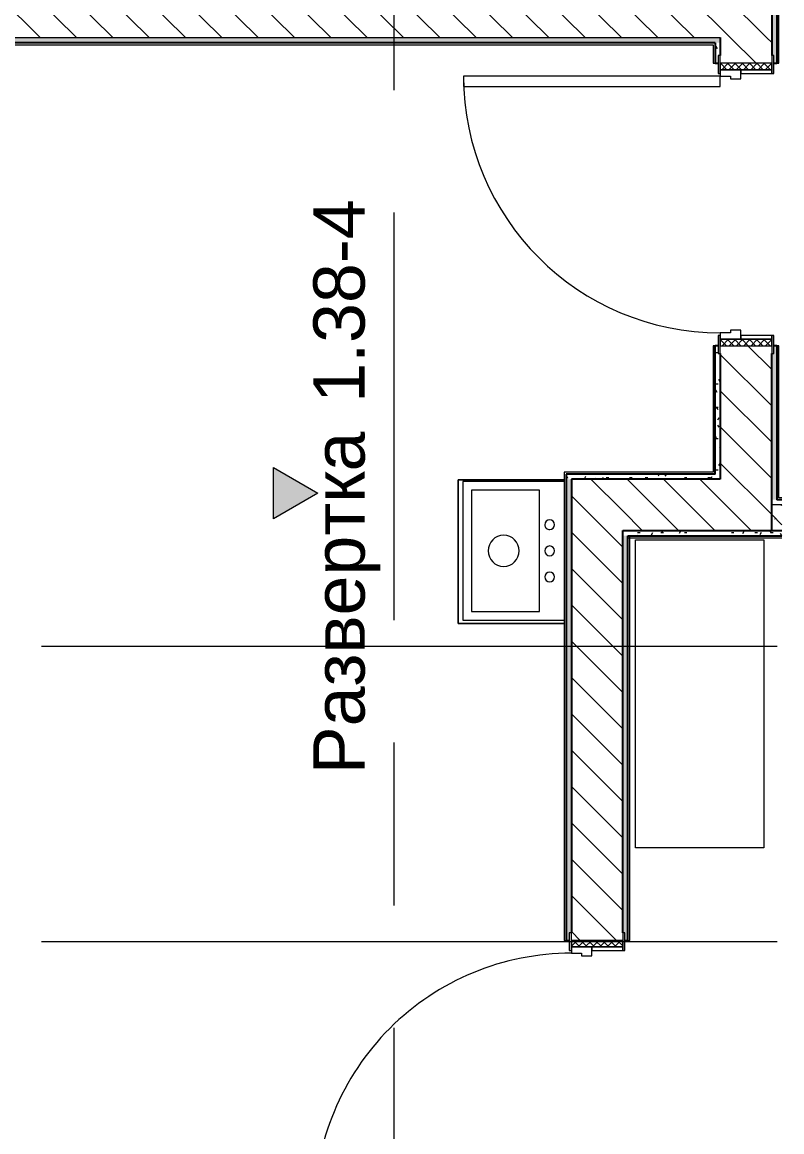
# Model space of a CAD drawing. Header units: millimetres. Extents: x 39286 to 136192, y -1987 to 27400.
# Drawn here: x 55212 to 58169, y 16258 to 20580 of the extents above; entities that cross this region are included whole.
import ezdxf

# ---------------------------------------------------------------- set-up
doc = ezdxf.new("R2010")
doc.units = ezdxf.units.MM
doc.linetypes.add('Осевая', pattern=[3175, 635, -476.25, 1587.5, -476.25])
for name, color, linetype, lineweight in [('A-DOOR', 7, 'Continuous', 9), ('A-DOOR-1', 7, 'Continuous', 13), ('A-DOOR-FRAM', 7, 'Continuous', 13), ('A-DOOR-FRAM-1', 7, 'Continuous', 9), ('A-WALL', 7, 'Continuous', 9), ('G-ANNO-SYMB', 7, 'Continuous', 9), ('I-WALL', 7, 'Continuous', 9), ('P-SANR-FIXT', 7, 'Continuous', 9), ('Оси', 7, 'Continuous', 9), ('Оси-2', 7, 'Осевая', 9)]:
    doc.layers.add(name, color=color, linetype=linetype, lineweight=lineweight)
for name, color, linetype, lineweight, true_color in [('A-WALL-1', 7, 'Continuous', 25, 0x3c3c3c), ('A-WALL-FNSH-2', 7, 'Continuous', 13, 0x3c3c3c), ('I-FURN-1', 7, 'Continuous', 9, 0xf0f0f0)]:
    doc.layers.add(name, color=color, linetype=linetype, lineweight=lineweight, true_color=true_color)
doc.styles.add('Arial_1', font='arial.ttf', dxfattribs={"height": 200})
pattern_1 = [(135, (1751.41, 164.685), (-14.14214, -14.14214), []), (225, (1751.41, 164.685), (14.14214, -14.14214), [])]
pattern_2 = [(45, (-371.384, 164.685), (-14.1421, 14.1421), []), (135, (-371.384, 164.685), (-14.1421, -14.1421), [])]
pattern_3 = [(135, (0, 0), (-70.71068, -70.71068), [])]
pattern_4 = [(0, (0, 0), (121.92, 30.48), [10.058, -81.382, 10.058, -81.382, -487.68]), (0, (0, 0), (121.92, 30.48), [-182.88, 10.058, -172.822, 10.058, -81.382, -213.36]), (0, (0, 0), (121.92, 30.48), [-457.2, 10.058, -50.902, 10.058, -142.342]), (120, (45.72, 15.24), (-87.356454, 90.345817), [10.058, -81.382, 10.058, -81.382, -487.68]), (120, (45.72, 15.24), (-87.356454, 90.345817), [-182.88, 10.058, -172.822, 10.058, -81.382, -213.36]), (120, (45.72, 15.24), (-87.356454, 90.345817), [-457.2, 10.058, -50.902, 10.058, -142.342]), (240, (60.96, 76.2), (-34.563546, -120.825817), [10.058, -81.382, 10.058, -81.382, -487.68]), (240, (60.96, 76.2), (-34.563546, -120.825817), [-182.88, 10.058, -172.822, 10.058, -81.382, -213.36]), (240, (60.96, 76.2), (-34.563546, -120.825817), [-457.2, 10.058, -50.902, 10.058, -142.342])]

# ---------------------------------------------------------------- blocks, each defined once
blk = doc.blocks.new('110_Дверь_СКБ_1Ст_Внутренняя1 - Д-12 1100x2100h_дверь в горячий цех-32113407-План разверток пом_ 1_38_ Этаж 1')
at = {"layer": 'A-DOOR'}
h = blk.add_hatch(dxfattribs=at)
h.set_pattern_fill('FP_6', color=256, style=0, pattern_type=2)
h.set_pattern_definition(pattern_1)
h.paths.add_polyline_path([(537.5, -100), (562.5, -100), (562.5, 100), (537.5, 100)])
at = {"layer": 'A-DOOR-FRAM-1'}
h = blk.add_hatch(dxfattribs=at)
h.set_pattern_fill('FP_7', color=256, style=0, pattern_type=2)
h.set_pattern_definition(pattern_2)
h.paths.add_polyline_path([(-537.5, -100), (-512.5, -100), (-512.5, 100), (-537.5, 100)])
at = {"layer": 'A-DOOR'}
blk.add_arc((-487.5, 100), 1000, 360, 90, dxfattribs=at)
at = {"layer": 'A-DOOR-1'}
for p, q in [((-487.5, 1100), (-487.5, 100)), ((-447.5, 1100), (-487.5, 1100)), ((-447.5, 100), (-447.5, 1100)), ((-487.5, 100), (-447.5, 100))]:
    blk.add_line(p, q, dxfattribs=at)
at = {"layer": 'A-DOOR-FRAM'}
for p, q in [((-497.5, 108), (-567.5, 108)), ((-567.5, 108), (-567.5, 100)), ((-567.5, 100), (-497.5, 100)), ((-512.5, 100), (-537.5, 100)), ((-537.5, 100), (-537.5, -100)), ((-487.5, 100), (-512.5, 100)), ((-512.5, 100), (-512.5, 20)), ((-512.5, -100), (-512.5, 100)), ((-497.5, 100), (-512.5, 100)), ((-512.5, 100), (-512.5, 99)), ((-512.5, 99), (-497.5, 99)), ((-497.5, 100), (-497.5, 108)), ((-497.5, 99), (-497.5, 100)), ((-487.5, 60), (-487.5, 100)), ((512.5, 100), (512.5, 60)), ((537.5, 100), (512.5, 100)), ((592.5, 108), (522.5, 108)), ((522.5, 108), (522.5, 100)), ((537.5, 100), (522.5, 100)), ((522.5, 100), (522.5, 99)), ((522.5, 100), (592.5, 100)), ((522.5, 99), (537.5, 99)), ((537.5, 20), (537.5, 100)), ((562.5, 100), (537.5, 100)), ((537.5, 100), (537.5, -100)), ((537.5, 99), (537.5, 100)), ((562.5, -100), (562.5, 100)), ((592.5, 100), (592.5, 108)), ((-477.5, 60), (-487.5, 60)), ((-477.5, 20), (-477.5, 60)), ((512.5, 60), (502.5, 60)), ((502.5, 60), (502.5, 20)), ((-512.5, 20), (-477.5, 20)), ((-497.5, 20), (-512.5, 20)), ((-512.5, 20), (-512.5, -100)), ((-497.5, -100), (-497.5, 20)), ((502.5, 20), (537.5, 20)), ((537.5, 20), (522.5, 20)), ((522.5, 20), (522.5, -100)), ((537.5, -100), (537.5, 20)), ((-497.5, -100), (-567.5, -100)), ((-567.5, -100), (-567.5, -108)), ((-567.5, -108), (-497.5, -108)), ((-537.5, -100), (-512.5, -100)), ((-512.5, -100), (-497.5, -100)), ((-497.5, -108), (-497.5, -100)), ((522.5, -100), (537.5, -100)), ((592.5, -100), (522.5, -100)), ((522.5, -100), (522.5, -108)), ((522.5, -108), (592.5, -108)), ((537.5, -100), (562.5, -100)), ((592.5, -108), (592.5, -100))]:
    blk.add_line(p, q, dxfattribs=at)
blk = doc.blocks.new('110_Дверь_СКБ_1Ст_Внутренняя1 - Д-12 EIW 1100x2100h_кладовые _все__ коридор _между помещениями блока столовой__ моечные _все_-32936079-План разверток пом_ 1_38_ Этаж 1')
at = {"layer": 'A-DOOR'}
h = blk.add_hatch(dxfattribs=at)
h.set_pattern_fill('FP_6', color=256, style=0, pattern_type=2)
h.set_pattern_definition(pattern_1)
h.paths.add_polyline_path([(537.5, -100), (562.5, -100), (562.5, 100), (537.5, 100)])
at = {"layer": 'A-DOOR-FRAM-1'}
h = blk.add_hatch(dxfattribs=at)
h.set_pattern_fill('FP_7', color=256, style=0, pattern_type=2)
h.set_pattern_definition(pattern_2)
h.paths.add_polyline_path([(-537.5, -100), (-512.5, -100), (-512.5, 100), (-537.5, 100)])
at = {"layer": 'A-DOOR'}
blk.add_arc((512.5, 100), 1000, 90, 180, dxfattribs=at)
at = {"layer": 'A-DOOR-1'}
for p, q in [((512.5, 1100), (472.5, 1100)), ((472.5, 1100), (472.5, 100)), ((512.5, 100), (512.5, 1100)), ((472.5, 100), (512.5, 100))]:
    blk.add_line(p, q, dxfattribs=at)
at = {"layer": 'A-DOOR-FRAM'}
for p, q in [((-497.5, 108), (-567.5, 108)), ((-567.5, 108), (-567.5, 100)), ((-567.5, 100), (-497.5, 100)), ((-512.5, 100), (-537.5, 100)), ((-537.5, 100), (-537.5, -100)), ((-487.5, 100), (-512.5, 100)), ((-512.5, 100), (-512.5, 20)), ((-512.5, -100), (-512.5, 100)), ((-497.5, 100), (-512.5, 100)), ((-512.5, 100), (-512.5, 99)), ((-512.5, 99), (-497.5, 99)), ((-497.5, 100), (-497.5, 108)), ((-497.5, 99), (-497.5, 100)), ((-487.5, 60), (-487.5, 100)), ((512.5, 100), (512.5, 60)), ((537.5, 100), (512.5, 100)), ((592.5, 108), (522.5, 108)), ((522.5, 108), (522.5, 100)), ((537.5, 100), (522.5, 100)), ((522.5, 100), (522.5, 99)), ((522.5, 100), (592.5, 100)), ((522.5, 99), (537.5, 99)), ((537.5, 20), (537.5, 100)), ((562.5, 100), (537.5, 100)), ((537.5, 100), (537.5, -100)), ((537.5, 99), (537.5, 100)), ((562.5, -100), (562.5, 100)), ((592.5, 100), (592.5, 108)), ((-477.5, 60), (-487.5, 60)), ((-477.5, 20), (-477.5, 60)), ((512.5, 60), (502.5, 60)), ((502.5, 60), (502.5, 20)), ((-512.5, 20), (-477.5, 20)), ((-497.5, 20), (-512.5, 20)), ((-512.5, 20), (-512.5, -100)), ((-497.5, -100), (-497.5, 20)), ((502.5, 20), (537.5, 20)), ((537.5, 20), (522.5, 20)), ((522.5, 20), (522.5, -100)), ((537.5, -100), (537.5, 20)), ((-497.5, -100), (-567.5, -100)), ((-567.5, -100), (-567.5, -108)), ((-567.5, -108), (-497.5, -108)), ((-537.5, -100), (-512.5, -100)), ((-512.5, -100), (-497.5, -100)), ((-497.5, -108), (-497.5, -100)), ((522.5, -100), (537.5, -100)), ((592.5, -100), (522.5, -100)), ((522.5, -100), (522.5, -108)), ((522.5, -108), (592.5, -108)), ((537.5, -100), (562.5, -100)), ((592.5, -108), (592.5, -100))]:
    blk.add_line(p, q, dxfattribs=at)
blk = doc.blocks.new('Мойка кухонная - Мойка Steel Hammer SH R 5151 GLOWE 2-V55-План разверток пом_ 1_38_ Этаж 1')
at = {"layer": 'P-SANR-FIXT'}
for p, q in [((-270, -5.7), (-270, -400)), ((270, -400), (270, -5.7)), ((236.1, -102.3), (-236.6, -102.3)), ((-236.6, -102.3), (-236.6, -366.4)), ((236.1, -366.4), (236.1, -102.3)), ((-236.6, -366.4), (236.1, -366.4)), ((-270, -400), (270, -400))]:
    blk.add_line(p, q, dxfattribs=at)
for centre, radius, start, end in [((-101.6, -61.9), 19, 90, 180), ((-101.6, -61.9), 19, 360, 90), ((0, -61.9), 19, 360, 180), ((101.6, -61.9), 19.1, 360, 180), ((-101.6, -61.9), 19, 180, 270), ((-101.6, -61.9), 19.1, 270, 360), ((0, -61.9), 19, 180, 360), ((101.6, -61.9), 19.1, 180, 360), ((0, -241.3), 60.5, 360, 180), ((0, -241.3), 60.5, 180, 360)]:
    blk.add_arc(centre, radius, start, end, dxfattribs=at)
blk = doc.blocks.new('Стол базовый прямоугольный - 1_221п-25625161-План разверток пом_ 1_38_ Этаж 1')
at = {"layer": 'I-FURN-1'}
for p, q in [((-600, 250), (600, 250)), ((-600, -250), (-600, 250)), ((600, 250), (600, -250)), ((600, -250), (-600, -250))]:
    blk.add_line(p, q, dxfattribs=at)
blk = doc.blocks.new('Фасад - Марка фасада_Указатель-25386507-План разверток пом_ 1_38_ Этаж 1')
at = {"layer": 'G-ANNO-SYMB'}
blk.add_hatch(color=256, dxfattribs=at).paths.add_polyline_path([(-1, 0), (0, 1.732), (1, 0), (0, 0)])
for p, q in [((0, 1.732), (-1, 0)), ((1, 0), (0, 1.732)), ((-1, 0), (0, 0)), ((0, 0), (1, 0))]:
    blk.add_line(p, q, dxfattribs=at)

msp = doc.modelspace()

# ---------------------------------------------------------------- hatches: boundary and pattern name
at = {"layer": 'I-WALL'}
h = msp.add_hatch(dxfattribs=at)
h.set_pattern_fill('FP_17', color=256, style=0, pattern_type=2)
h.set_pattern_definition(pattern_4)
h.paths.add_polyline_path([(58150, 18720), (58150, 19320), (58138, 19320), (58138, 19290), (58130, 19290), (58130, 18720)])
h.paths.add_polyline_path([(58150, 20420), (58150, 24810), (58130, 24810), (58130, 20450), (58138, 20450), (58138, 20420)])
h = msp.add_hatch(dxfattribs=at)
h.set_pattern_fill('FP_2', color=256, style=0, pattern_type=2)
h.set_pattern_definition(pattern_3)
h.paths.add_polyline_path([(58130, 20520), (58130, 20720), (51600, 20720), (51600, 20520), (57930, 20520)])
h = msp.add_hatch(dxfattribs=at)
h.set_pattern_fill('FP_17', color=256, style=0, pattern_type=2)
h.set_pattern_definition(pattern_4)
h.paths.add_polyline_path([(57902, 20500), (57930, 20500), (57930, 20520), (51400, 20520), (51400, 20500), (56164, 20500)])
h = msp.add_hatch(dxfattribs=at)
h.set_pattern_fill('FP_17', color=256, style=0, pattern_type=2)
h.set_pattern_definition(pattern_4)
h.paths.add_polyline_path([(57930, 18800), (57930, 19290), (57922, 19290), (57922, 19320), (57910, 19320), (57910, 18800)])
h.paths.add_polyline_path([(57910, 20420), (57922, 20420), (57922, 20450), (57930, 20450), (57930, 20500), (57910, 20500), (57910, 20479.1)])
h = msp.add_hatch(dxfattribs=at)
h.set_pattern_fill('FP_2', color=256, style=0, pattern_type=2)
h.set_pattern_definition(pattern_3)
h.paths.add_polyline_path([(57930, 18600), (58130, 18600), (58130, 19320), (57930, 19320), (57930, 18800)])
h.paths.add_polyline_path([(57930, 20420), (58130, 20420), (58130, 20520), (57930, 20520), (57930, 20450)])
h = msp.add_hatch(dxfattribs=at)
h.set_pattern_fill('FP_17', color=256, style=0, pattern_type=2)
h.set_pattern_definition(pattern_4)
h.paths.add_polyline_path([(57330, 18800), (57910, 18800), (57910, 18820), (57330, 18820)])
h = msp.add_hatch(dxfattribs=at)
h.set_pattern_fill('FP_17', color=256, style=0, pattern_type=2)
h.set_pattern_definition(pattern_4)
h.paths.add_polyline_path([(57330, 15803.8), (57350, 15803.8), (57350, 15873.8), (57342, 15873.8), (57342, 15903.8), (57330, 15903.8), (57330, 15823.8)])
h.paths.add_polyline_path([(57342, 17003.8), (57342, 17033.8), (57350, 17033.8), (57350, 18800), (57330, 18800), (57330, 17003.8)])
h = msp.add_hatch(dxfattribs=at)
h.set_pattern_fill('FP_2', color=256, style=0, pattern_type=2)
h.set_pattern_definition(pattern_3)
h.paths.add_polyline_path([(57350, 15803.8), (57550, 15803.8), (57550, 15903.8), (57350, 15903.8), (57350, 15873.8)])
h.paths.add_polyline_path([(57550, 17003.8), (57550, 18800), (57350, 18800), (57350, 17003.8)])
h = msp.add_hatch(dxfattribs=at)
h.set_pattern_fill('FP_2', color=256, style=0, pattern_type=2)
h.set_pattern_definition(pattern_3)
h.paths.add_polyline_path([(57550, 18600), (57930, 18600), (57930, 18800), (57550, 18800)])
h = msp.add_hatch(dxfattribs=at)
h.set_pattern_fill('FP_17', color=256, style=0, pattern_type=2)
h.set_pattern_definition(pattern_4)
h.paths.add_polyline_path([(58130, 18700), (58169.4, 18700), (58169.4, 18720), (58130, 18720)])
h = msp.add_hatch(dxfattribs=at)
h.set_pattern_fill('FP_8', color=256, style=0, pattern_type=2)
h.set_pattern_definition([(135, (0, 0), (-75.43415, -75.43415), [106.68, -17.78, 3.556, -17.78]), (135, (0, 75.39), (-75.43415, -75.43415), []), (50, (0, 0), (127.52922, -11.15758), [13.335, -146.685]), (355, (0, 0), (-24.66966, 133.74002), [10.668, -117.348]), (100.451, (10.63, -0.93), (102.85973, 122.58178), [11.333, -124.663]), (46.184, (0, 35.56), (189.75516, -29.43036), [20.002, -220.027]), (96.636, (15.81, 33.1), (166.1822, 173.1996), [17, -186.995]), (351.184, (0, 35.56), (166.1839, 173.1976), [16.002, -176.022]), (21, (17.78, 26.67), (106.13027, -71.58603), [13.335, -146.685]), (326, (17.78, 26.67), (43.26188, 128.93175), [10.668, -117.348]), (71.451, (26.62, 20.7), (149.39198, 57.34505), [11.333, -124.663]), (37.5, (0, 0), (2.162228, 59.188357), [3.353, -112.573, 3.353, -115.773, -117.793]), (37.5, (0, 0), (2.162228, 59.188357), [-235.052, 3.353, -114.44]), (7.5, (0, 0), (46.77386, 70.12615), [3.353, -64.567, 3.353, -109.906, -44.894]), (7.5, (0, 0), (46.77386, 70.12615), [-181.178, 3.353, -41.542]), (327.5, (-39.65, 0), (94.91367, -4.010093), [3.353, -41.097, 3.353, -135.331, -184.023]), (327.5, (-39.65, 0), (94.91367, -4.010093), [-183.134, 3.353, -180.67]), (317.5, (-57.43, 0), (103.69057, 17.79882), [3.353, -54.432, 3.353, -88.748, -130.683]), (317.5, (-57.43, 0), (103.69057, 17.79882), [-149.885, 3.353, -127.33])])
h.paths.add_polyline_path([(58169.4, 18600), (58169.4, 18700), (58130, 18700), (58130, 18600)])
h = msp.add_hatch(dxfattribs=at)
h.set_pattern_fill('FP_17', color=256, style=0, pattern_type=2)
h.set_pattern_definition(pattern_4)
h.paths.add_polyline_path([(57570, 18580), (58169.4, 18580), (58169.4, 18600), (57550, 18600), (57550, 18580)])
h = msp.add_hatch(dxfattribs=at)
h.set_pattern_fill('FP_17', color=256, style=0, pattern_type=2)
h.set_pattern_definition(pattern_4)
h.paths.add_polyline_path([(57570, 11900), (57570, 15903.8), (57558, 15903.8), (57558, 15873.8), (57550, 15873.8), (57550, 11900)])
h.paths.add_polyline_path([(57570, 17003.8), (57570, 18580), (57550, 18580), (57550.4, 17033.8), (57558, 17033.8), (57558, 17003.8)])

# ---------------------------------------------------------------- linework, layer by layer
at = {"layer": 'A-WALL'}
for p, q in [((51600, 20520), (57930, 20520)), ((58169.4, 18700), (58130, 18700))]:
    msp.add_line(p, q, dxfattribs=at)
at = {"layer": 'A-WALL-1'}
for p, q in [((58130, 24890), (58130, 20450)), ((58150, 24810), (58150, 20420)), ((57910, 20500), (51380, 20500)), ((57910, 20500), (57910, 20420)), ((57930, 20520), (57930, 20450)), ((57910, 20420), (57922, 20420)), ((58138, 20420), (58150, 20420)), ((57922, 19320), (57910, 19320)), ((57910, 18820), (57910, 19320)), ((58150, 19320), (58138, 19320)), ((58150, 19320), (58150, 18720)), ((57930, 19290), (57930, 18800)), ((58130, 18600), (58130, 19290)), ((57910, 18820), (57330, 18820)), ((57330, 18820), (57330, 17003.8)), ((57350, 18800), (57350, 17033.8)), ((57930, 18800), (57350, 18800)), ((58169.4, 18720), (58150, 18720)), ((57550, 17033.8), (57550, 18600)), ((57550, 18600), (58169.4, 18600)), ((57570, 18580), (58169.4, 18580)), ((57570, 17003.8), (57570, 18580)), ((57330, 17003.8), (57342, 17003.8)), ((57558, 17003.8), (57570, 17003.8))]:
    msp.add_line(p, q, dxfattribs=at)
at = {"layer": 'A-WALL-FNSH-2'}
for p, q in [((58158, 20420), (58158, 24809)), ((51372, 20492), (57902, 20492)), ((57902, 20492), (57902, 20420)), ((57902, 20420), (57910, 20420)), ((58150, 20420), (58158, 20420)), ((57902, 19320), (57902, 18828)), ((57910, 19320), (57902, 19320)), ((58158, 19320), (58150, 19320)), ((58158, 18728), (58158, 19320)), ((57902, 18828), (57322, 18828)), ((57322, 18828), (57322, 17003.8)), ((58169.4, 18728), (58158, 18728)), ((57570, 18572), (58169.4, 18572)), ((57578, 17003.8), (57578, 18580)), ((57322, 17003.8), (57330, 17003.8)), ((57570, 17003.8), (57578, 17003.8))]:
    msp.add_line(p, q, dxfattribs=at)
at = {"layer": 'I-FURN-1'}
for p, q in [((57322, 18798), (56909.1, 18798)), ((56909.1, 18798), (56909.1, 18237.8)), ((56909.1, 18237.8), (56909.1, 18798)), ((56909.1, 18798), (57322, 18798)), ((56909.1, 18237.8), (57322, 18237.8)), ((57322, 18237.8), (56909.1, 18237.8))]:
    msp.add_line(p, q, dxfattribs=at)
at = {"layer": 'Оси'}
for p, q in [((55651, 18150), (58151, 18150)), ((55651, 17000), (58151, 17000))]:
    msp.add_line(p, q, dxfattribs=at)
at = {"layer": 'Оси-2'}
for p, q in [((56660, 10790), (56660, 24898.1)), ((42586.3, 18150), (55651, 18150)), ((42586.3, 17000), (55651, 17000))]:
    msp.add_line(p, q, dxfattribs=at)

# ---------------------------------------------------------------- block references
at = {"layer": 'A-DOOR', "rotation": 89.99999999999991}
for name, p in [('110_Дверь_СКБ_1Ст_Внутренняя1 - Д-12 EIW 1100x2100h_кладовые _все__ коридор _между помещениями блока столовой__ моечные _все_-32936079-План разверток пом_ 1_38_ Этаж 1', (58030, 19857.5)), ('110_Дверь_СКБ_1Ст_Внутренняя1 - Д-12 1100x2100h_дверь в горячий цех-32113407-План разверток пом_ 1_38_ Этаж 1', (57450, 16441.3))]:
    msp.add_blockref(name, p, dxfattribs=at)
at = {"layer": 'G-ANNO-SYMB', "extrusion": (0, 0, -1), "xscale": 99.99999999999993, "yscale": 99.99999999999993, "zscale": 99.99999999999993, "rotation": 90.00000000000067}
msp.add_blockref('Фасад - Марка фасада_Указатель-25386507-План разверток пом_ 1_38_ Этаж 1', (-56189.6, 18745.8), dxfattribs=at)
at = {"layer": 'I-FURN-1', "rotation": 269.9999999999998}
msp.add_blockref('Стол базовый прямоугольный - 1_221п-25625161-План разверток пом_ 1_38_ Этаж 1', (57850, 17963.8), dxfattribs=at)
at = {"layer": 'P-SANR-FIXT', "rotation": 269.999999999999}
msp.add_blockref('Мойка кухонная - Мойка Steel Hammer SH R 5151 GLOWE 2-V55-План разверток пом_ 1_38_ Этаж 1', (57327.7, 18521), dxfattribs=at)

# ---------------------------------------------------------------- texts
at = {"layer": 'G-ANNO-SYMB', "char_height": 200, "attachment_point": 1, "rotation": 90, "style": 'Arial_1'}
for s, insert, width in [(' 1.38-4', (56345.3, 19020.2), 1074.261), ('Развертка', (56345.3, 17651), 1659.493)]:
    msp.add_mtext(s, dxfattribs=dict(at, insert=insert, width=width))

doc.saveas('drawing.dxf')
